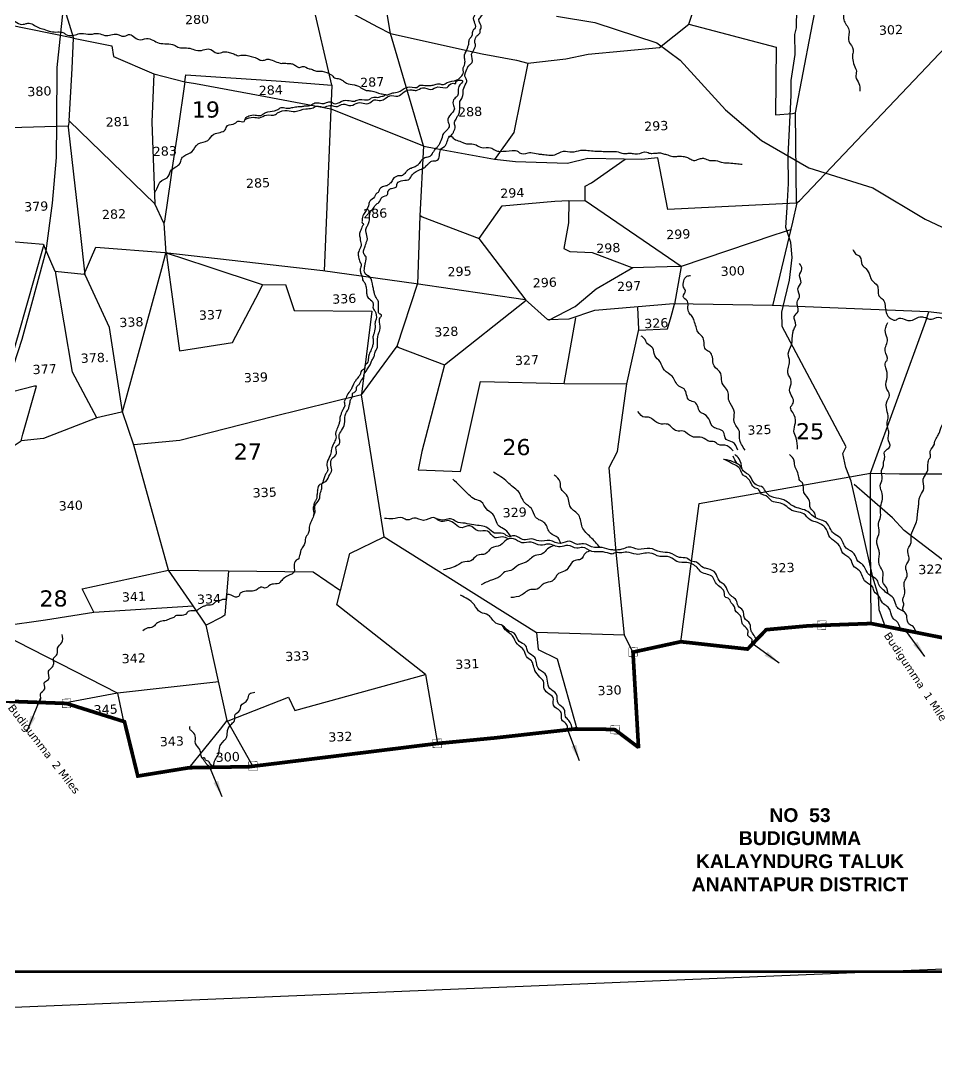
# Model space of a CAD drawing. Header units: inches. Extents: x 740844 to 747987, y 1630338 to 1638187.
# Drawn here: x 743437 to 745424, y 1630338 to 1632573 of the extents above; entities that cross this region are included whole.
import ezdxf
from ezdxf.enums import TextEntityAlignment as Align

# ---------------------------------------------------------------- set-up
doc = ezdxf.new("R2010")
doc.units = ezdxf.units.IN
doc.header["$MEASUREMENT"] = 0
doc.linetypes.add('ACAD_ISO02W100', pattern=[15, 12, -3])
for name, color, linetype in [('DIMENSION', 1, 'Continuous'), ('PLOT', 7, 'Continuous'), ('PLOT NO', 7, 'Continuous'), ('ROADS', 6, 'Continuous'), ('STRUCTURE', 5, 'Continuous'), ('TANKS-STREAM', 4, 'Continuous'), ('VILLAGE BOUNDRY', 5, 'Continuous'), ('VILLAGE STONES', 240, 'Continuous')]:
    doc.layers.add(name, color=color, linetype=linetype)
doc.layers.add('IMAGE', color=7, linetype='Continuous', plot=False)
doc.styles.get("Standard").update_dxf_attribs({"font": 'verdana.ttf'})
doc.dimstyles.get("Standard").update_dxf_attribs({"dimtxt": 0.18, "dimasz": 35, "dimexe": 0.18, "dimexo": 0.0625, "dimgap": 0.09, "dimtad": 0, "dimtih": 1, "dimtoh": 1, "dimdec": 4, "dimzin": 0, "dimdsep": 46, "dimtxsty": 'Standard', "dimcen": 0.09, "dimadec": 0, "dimazin": 0, "dimtfac": 1, "dimtdec": 4, "dimtofl": 0, "dimtmove": 0, "dimatfit": 3, "dimfxl": 1, "dimtolj": 1, "dimtzin": 0, "dimarcsym": 0})
picture_1 = doc.add_image_def('image1.jpg', size_in_pixel=(9137, 10141))

msp = doc.modelspace()

# ---------------------------------------------------------------- linework, layer by layer
at = {"layer": 'PLOT'}
for points in [[(744078.7, 1632630.8), (744211.4, 1632559.4), (744239.2, 1632545.1), (744170, 1632961.5), (744105.6, 1632989.7), (744107.5, 1633087.2), (743891.2, 1633050.8)], [(745210.8, 1632855.9), (745150.4, 1632546.3), (745117.1, 1632372.5), (745119.8, 1632176.4), (744841.1, 1632163), (744819.2, 1632274.8), (744783.7, 1632271.2), (744746.1, 1632272.1), (744667.5, 1632273.9), (744623.4, 1632262.5), (744510.4, 1632266.6), (744464.7, 1632271.2)], [(745119.8, 1632176.4), (745126.5, 1632181.8), (745582.4, 1632662), (745617, 1632726.4), (745702.2, 1632794.4), (745662.4, 1632796.5), (745461.8, 1632801.2), (745452.7, 1632802.9), (745364.2, 1632804.7), (745210.8, 1632855.9)], [(744537.6, 1632480.5), (744619.9, 1632489.8), (744668.2, 1632500), (744823.4, 1632514.9), (744886.6, 1632565), (744925.9, 1632681.7), (744828.8, 1632810.5)], [(744111.9, 1632432.7), (744069.6, 1632616.8)], [(743721.3, 1632352.4), (743728, 1632175.5), (743541.9, 1632355.2), (743548.6, 1632469), (743551.3, 1632534.8), (743312.2, 1632583), (743157.4, 1632593.3), (743139.2, 1632507.9)], [(743535.7, 1632585.9), (743551.3, 1632534.8), (743634.6, 1632518.2), (743638.6, 1632494.8), (743725.8, 1632457.4), (743721.3, 1632352.4)], [(744886.6, 1632565), (745075.9, 1632515.5), (745074.7, 1632368.6), (745111.6, 1632371.4), (745117.1, 1632372.5)], [(744311.2, 1632301), (744239.2, 1632545.1), (744438.3, 1632500.6), (744512.6, 1632487.3), (744537.6, 1632480.5), (744506.6, 1632330.4), (744464.7, 1632271.2), (744337.9, 1632294.3), (744312, 1632299.9), (744311.2, 1632301)], [(743725.8, 1632457.4), (743793.1, 1632439.9), (743795.5, 1632455.5), (744002.4, 1632441.5), (744111.9, 1632432.7), (744095.2, 1632029.5)], [(743793.1, 1632439.9), (743777.6, 1632334.2), (743765.8, 1632254.5), (743762.5, 1632232.3), (743748.8, 1632137.4), (743747.6, 1632133.1), (743728, 1632175.5)], [(743793.1, 1632439.9), (743815.9, 1632436.2), (743967.8, 1632408.4), (744109.7, 1632381.3), (744311.2, 1632301), (744303.2, 1632149.3), (744297.9, 1632001.2)], [(743541.9, 1632355.2), (743539.6, 1632343.6), (743414, 1632340.4)], [(743577, 1632021.2), (743566.8, 1632113), (743552.4, 1632240), (743540.3, 1632341.5), (743539.6, 1632343.6)], [(744869.8, 1632039.2), (744661.6, 1632182), (744661.4, 1632213.5), (744675.7, 1632220.9), (744748.3, 1632272)], [(742364.2, 1632066.4), (742373.3, 1631993.1), (742498.3, 1632070.7), (742694.6, 1632005.3), (742963.3, 1632226.9), (743002.5, 1632140.3), (743102.6, 1632146.8), (743314.8, 1632102.2), (743485.9, 1632088), (743510.7, 1632029.2), (743574.4, 1632022.5), (743599.7, 1632081.1), (743749.4, 1632069.6), (744092.5, 1632030.7), (744295.2, 1632002.4), (744531.3, 1631967.9), (744579.9, 1631924.1), (744626.8, 1631925.4), (744682.8, 1631944.6), (744853.7, 1631958.7), (745068.5, 1631955.3), (745406.2, 1631942), (745804.6, 1631895.2)], [(744303.3, 1632150.5), (744307.8, 1632147.4), (744431.4, 1632100.2), (744482, 1632171.1), (744595.8, 1632181.4), (744626.2, 1632182.8), (744661.6, 1632182)], [(744626.2, 1632182.8), (744625.7, 1632134.2), (744615.7, 1632078.1), (744628.6, 1632072), (744676.8, 1632069.9), (744762.8, 1632037.2), (744864.9, 1632039.9), (744869.8, 1632039.2)], [(745120.8, 1632177.2), (745111.6, 1632135.7), (745068, 1631954.1)], [(743747.6, 1632133.1), (743752, 1632068.3)], [(745107.6, 1632119), (745071.3, 1632107.3), (744869.8, 1632039.2), (744855.6, 1631957.4)], [(744533.9, 1631966.6), (744431.4, 1632100.2)], [(742670.5, 1631758.5), (742781, 1631600.9), (742790.4, 1631585.9), (742815.1, 1631592.6), (742825.7, 1631662), (742844.3, 1631779.3), (742883.4, 1631774.3), (742885.7, 1631884.1), (742928.9, 1631885.6), (742965.2, 1631886.2), (742985.9, 1631874.5), (742993.6, 1631804.9), (742994.8, 1631804.1), (743099.3, 1631804.2), (743256.6, 1631804.6), (743393.9, 1631760.6), (743432, 1631892), (743486.5, 1632082.5), (743488.5, 1632086.7)], [(743658.1, 1631724.3), (743743.2, 1632034.9), (743752, 1632068.3), (743753.4, 1632068.2), (743753.9, 1632059), (743781.5, 1631856.3), (743896.6, 1631874.2), (743954.2, 1631984.6), (743961.7, 1631999.3), (743841.8, 1632039), (743753.4, 1632068.2)], [(743657.7, 1631726.6), (743655.3, 1631723), (743602.1, 1631710.8), (743549.5, 1631810.3), (743513.5, 1632023.9), (743513.3, 1632027.9)], [(744582.6, 1631922.9), (744640, 1631952.6), (744685.8, 1631991.1), (744765.5, 1632037.2)], [(743940.5, 1630954.9), (743884.6, 1631054), (743866.3, 1631139.3), (743839.3, 1631260.8), (743809.9, 1631304.8), (743757.9, 1631380.2), (743682.4, 1631651.7), (743658.1, 1631724.3), (743629.8, 1631907), (743577, 1632021.2)], [(743961.7, 1631999.3), (744011.7, 1632000.1), (744030.6, 1631943.6), (744198.8, 1631942.3), (744176.6, 1631762.2), (744176.5, 1631760.6), (743983.2, 1631712.8), (743782.3, 1631661.6), (743682.1, 1631652.3)], [(743887.7, 1631379.1), (744071.3, 1631376.7), (744130.9, 1631336.3), (744151.3, 1631416.2), (744225.5, 1631452.5), (744176.5, 1631760.6), (744215.8, 1631814.3), (744254, 1631866.5), (744297.9, 1632001.2)], [(744254, 1631866.5), (744255.5, 1631864.6), (744356.3, 1631826.1), (744533.9, 1631966.6)], [(744777.6, 1631901.2), (744840.4, 1631903.7), (744848.5, 1631930.8), (744855.6, 1631957.4)], [(744752.4, 1631785), (744777.9, 1631902.4), (744775.7, 1631950.8)], [(744869.2, 1631225.1), (744909.1, 1631524.7), (745280.8, 1631590.6), (745401, 1631920.7), (745407.4, 1631940.8)], [(744356.3, 1631826.1), (744307.6, 1631638.1), (744299.5, 1631598.4), (744391.3, 1631594.8), (744434.4, 1631789.7), (744616.5, 1631785.1), (744641.3, 1631928.2)], [(745280.8, 1631590.6), (745343.9, 1631589.5), (745456.7, 1631589.6), (745524.5, 1631589.2), (745631.2, 1631705.6), (745807.3, 1631894)], [(743602.1, 1631710.8), (743486.2, 1631666.1), (743437.7, 1631661.1), (743441.7, 1631675.2), (743471.5, 1631779.9), (743467, 1631779.6), (743393.9, 1631760.6), (743389.4, 1631746.9), (743370.5, 1631696.5), (743341.3, 1631619.4), (743361.2, 1631610.7), (743437.7, 1631661.1)], [(744616.5, 1631785.1), (744752.4, 1631785)], [(744747.4, 1631239.3), (744729.3, 1631419.1), (744714, 1631603.4), (744732.2, 1631637.6), (744752.4, 1631785)], [(745282, 1631264.6), (745280.8, 1631442.9), (745280.8, 1631590.6)], [(744225.5, 1631452.5), (744245.1, 1631440.7), (744451.2, 1631310.9), (744556.4, 1631245), (744559.4, 1631207.9), (744601.3, 1631187.8), (744643.8, 1631035.7)], [(743357.9, 1631314.7), (743357.6, 1631313.6), (743362.3, 1631287.1), (743367.8, 1631255.6), (743399.2, 1631259.6), (743490.8, 1631272.9), (743595.4, 1631289.2), (743570, 1631340), (743757.9, 1631380.2)], [(743757.9, 1631380.2), (743887.7, 1631379.1), (743879.7, 1631282.7), (743873.3, 1631278.7), (743839.3, 1631260.8)], [(743802.4, 1630951.7), (743870.7, 1631035.6), (743884.6, 1631054), (743886.9, 1631053.5), (744017.7, 1631104.7), (744031.6, 1631075.8), (744315.5, 1631154.2), (744184, 1631257.2), (744123, 1631305), (744130.9, 1631336.3)], [(743595.4, 1631289.2), (743811, 1631303.1)], [(743866.6, 1631137.8), (743646.9, 1631113.2), (743367.8, 1631255.6)], [(744765.5, 1631202.5), (744747.4, 1631239.3), (744556.4, 1631245)], [(744315.5, 1631154.2), (744341.4, 1631004.3)], [(743646.9, 1631113.2), (743531, 1631091.4)], [(743646.9, 1631113.2), (743660.3, 1631052.1)]]:
    msp.add_lwpolyline(points, dxfattribs=at)
at = {"layer": 'ROADS'}
for points in [[(743412.8, 1631796.7), (743440.3, 1631881.7), (743463.2, 1631966.3), (743492.1, 1632073.2), (743505.6, 1632177), (743514.7, 1632276), (743515.2, 1632351.9), (743516.1, 1632470.8), (743528.8, 1632594.1)], [(744599.3, 1632582.3), (744682.8, 1632568.8), (744817.4, 1632524.6), (744868, 1632487.4), (744966.4, 1632379), (745044.5, 1632312.9), (745147.1, 1632253.7), (745286.3, 1632209.8), (745399.8, 1632141.7), (745518.1, 1632086.6)], [(745312.4, 1631258.6), (745299.9, 1631294.6), (745298.6, 1631324.8), (745286.1, 1631365.4), (745263.6, 1631465), (745239.1, 1631573.7), (745227.6, 1631602.9), (745220.5, 1631633.5), (745228.2, 1631647.9), (745089, 1631909.4), (745088.4, 1631940.4), (745094.8, 1631967.4), (745104.8, 1632009.3), (745111.2, 1632058.5), (745107.9, 1632091.2), (745097.5, 1632123.6), (745099.9, 1632167.6), (745102.6, 1632219.7), (745102, 1632279.7), (745105.7, 1632352.4), (745108.7, 1632411.1), (745108.9, 1632442.7), (745117.6, 1632499.3), (745116.4, 1632542.7), (745120.3, 1632556.9), (745121.2, 1632598.7)]]:
    msp.add_lwpolyline(points, dxfattribs=at)
at = {"layer": 'ROADS', "ltscale": 6}
msp.add_lwpolyline([(745648.2, 1631127.5), (745632.4, 1631187.3), (745591, 1631254.8), (745566, 1631285.9), (745535.9, 1631313.3), (745507.5, 1631339.2), (745437.3, 1631403.1), (745376, 1631449.7), (745354.2, 1631466.2), (745328.5, 1631494.1), (745273.7, 1631541.8), (745245.8, 1631566.1)], dxfattribs=at)
at = {"layer": 'STRUCTURE', "color": 5, "const_width": 5.82}
msp.add_lwpolyline([(740956.6, 1637762.3), (747900.5, 1637762.3), (747900.5, 1630509.4), (740956.6, 1630509.4)], close=True, dxfattribs=at)
at = {"layer": 'TANKS-STREAM'}
for points in [[(744844.8, 1633231.7), (744850.5, 1633223.1), (744861.2, 1633222.6), (744868.5, 1633216.8), (744871.3, 1633215.1), (744888.3, 1633213.9), (744904, 1633205), (744920.8, 1633202.7), (744934.1, 1633191.3), (744951.1, 1633187.5), (744964.3, 1633176.7), (744979.2, 1633175.7), (744991.7, 1633164), (745003.8, 1633160), (745009.8, 1633153.8), (745015.1, 1633147.2), (745017.2, 1633133.1), (745028.4, 1633125.1), (745032.2, 1633119.7), (745039.6, 1633100.3), (745053, 1633085.6), (745054.9, 1633069.8), (745067.2, 1633052), (745069.2, 1633032.6), (745077.5, 1633017.9), (745076.9, 1633000.8), (745088, 1632976.4), (745088.3, 1632970.8), (745091.1, 1632962.8), (745098.6, 1632955), (745099.5, 1632945.8), (745098.7, 1632933.6), (745107.5, 1632910.4), (745104.2, 1632891.6), (745110.6, 1632870.5), (745110.2, 1632849.4), (745121.4, 1632825.9), (745123.6, 1632803.8), (745131.9, 1632794.1), (745133.8, 1632784.3), (745139.9, 1632777.3), (745139.8, 1632757), (745149.1, 1632746.4), (745152.1, 1632719.8), (745164.4, 1632706), (745172.2, 1632684.8), (745179.3, 1632676.3), (745188.3, 1632671.6), (745194.1, 1632651.4), (745206.8, 1632636.3), (745210.7, 1632618), (745222.6, 1632601.9), (745222.7, 1632574.8), (745234, 1632553), (745234, 1632528.3), (745243.6, 1632509.7), (745242, 1632499), (745243.1, 1632483.9), (745248.5, 1632469.1), (745250.2, 1632462.9), (745249.1, 1632450.8), (745255.9, 1632436.7), (745257.7, 1632419.7)], [(743115.3, 1632588.7), (743122.9, 1632589.1), (743129.5, 1632594.2), (743134.9, 1632601), (743156.2, 1632605.4), (743164.9, 1632613.8), (743179.4, 1632615.5), (743195.1, 1632619.3), (743203.1, 1632622.7), (743215.8, 1632622.1), (743225.2, 1632628.2), (743246.7, 1632629.6), (743256.3, 1632625.9), (743262.1, 1632623.4), (743266.2, 1632622.8), (743275.8, 1632619.4), (743291, 1632617.6), (743298, 1632615.9), (743347.8, 1632597.3), (743363.2, 1632587.6), (743368.9, 1632586.4), (743392.5, 1632579.3), (743404, 1632573.6), (743414.1, 1632571.5), (743420.8, 1632571.8), (743435.7, 1632565.1), (743448.7, 1632566.4), (743452.2, 1632567.3), (743475.5, 1632557.8), (743487, 1632554.3), (743502.2, 1632549.1), (743517.2, 1632548.2), (743528.7, 1632546.9), (743534.9, 1632543.1), (743549.4, 1632540.9), (743561.5, 1632543.9), (743568.1, 1632545.2), (743587.9, 1632543.3), (743605.9, 1632545.1), (743619.5, 1632540.8), (743645.8, 1632543.2), (743653.3, 1632540.3), (743664.8, 1632539.5), (743671.1, 1632542.4), (743692.9, 1632531.6), (743710.2, 1632534.1), (743737.1, 1632524.3), (743770.3, 1632519.7), (743777.8, 1632515.6), (743789.5, 1632513.7), (743803.8, 1632512.9), (743817.2, 1632508.5), (743833.2, 1632509.2), (743846.8, 1632511.2), (743858.8, 1632503.8), (743867.1, 1632502.2), (743879.7, 1632505.5), (743889.4, 1632503.4), (743899.5, 1632500.9), (743909, 1632496.7), (743914.7, 1632497.7), (743920.6, 1632498.2), (743942.6, 1632493.4), (743948.6, 1632491.5), (743956.7, 1632487.3), (743966.2, 1632487.3), (743973, 1632489.2), (743982.3, 1632487), (743996.5, 1632481.7), (744002.9, 1632480.1), (744007.2, 1632480.5), (744012.1, 1632480.3), (744017.7, 1632479.9), (744026.7, 1632478.9), (744033, 1632475.3), (744037.4, 1632472.5), (744040.2, 1632471.2), (744048.1, 1632473.2), (744062.9, 1632468.5), (744067.8, 1632467.5), (744076.9, 1632463.7), (744085.9, 1632463.5), (744106.1, 1632457.8), (744112.6, 1632453.8), (744119.7, 1632447.9), (744125.6, 1632447.4), (744135.6, 1632442.6), (744143.7, 1632437.4), (744160.9, 1632433.2), (744167.5, 1632431.5), (744177.5, 1632425.7), (744190.2, 1632421), (744197.7, 1632420.7), (744218.9, 1632414), (744221.2, 1632413.8), (744226.8, 1632412.7), (744233.7, 1632412), (744238.9, 1632414.2), (744246.3, 1632416.2), (744260.2, 1632419.7), (744265, 1632422.8), (744281.4, 1632429.1), (744300, 1632430.5), (744300.2, 1632430.8), (744314.2, 1632432.4), (744315.2, 1632432.4), (744321.7, 1632432.4), (744327.6, 1632432.3), (744336, 1632434.3), (744346.1, 1632435.7), (744354.4, 1632434), (744357.9, 1632435.8), (744362.1, 1632438.3), (744383.4, 1632444.1), (744392, 1632450.6), (744397.5, 1632460.7), (744396.8, 1632467.8), (744400.6, 1632479.4), (744400.5, 1632489.2), (744400.1, 1632498.7), (744406.5, 1632513.3), (744406.8, 1632514.9), (744409.1, 1632521.5), (744409.5, 1632527.1), (744411.8, 1632534.4), (744415.9, 1632539.1), (744420.5, 1632554.4), (744422.1, 1632555.4), (744420.1, 1632580.8), (744423.4, 1632585.9), (744426.9, 1632590.6), (744430.2, 1632596.6), (744431.3, 1632610.7), (744441.9, 1632630.2), (744441.6, 1632637.8), (744441.5, 1632648.9), (744444.4, 1632656.8), (744448.2, 1632660.3), (744455, 1632670.7), (744455.1, 1632690.6), (744455.1, 1632700.1), (744457.5, 1632703.8), (744459.3, 1632708.1), (744463.4, 1632713.2), (744466.5, 1632717.6), (744469.7, 1632728), (744472.6, 1632736.7), (744475.1, 1632746.9), (744476.7, 1632756.4), (744479.3, 1632763.4), (744484.3, 1632770.8), (744484.7, 1632782.6), (744483.3, 1632794.6), (744486.4, 1632806.8), (744492.1, 1632817.9), (744494, 1632828.4), (744493.2, 1632840.3), (744497.7, 1632849.6), (744498.6, 1632850.7), (744505.3, 1632863), (744501.4, 1632870.7), (744507, 1632879.5), (744510.2, 1632886.8), (744511.8, 1632888.8), (744519.9, 1632891.1), (744526.7, 1632892.4), (744530.1, 1632896.7), (744533.9, 1632899.8), (744536.7, 1632903.2), (744539.6, 1632905.3), (744544.7, 1632906.5), (744558.5, 1632907.1), (744561.3, 1632910.1), (744566.4, 1632913.9), (744570.2, 1632916.4), (744575.7, 1632917.9), (744584.8, 1632919.3), (744593.2, 1632922.2), (744598.9, 1632925.1), (744601.5, 1632927.5), (744609.5, 1632930.8), (744611.4, 1632932.1), (744628.4, 1632932.8)], [(744366, 1632320), (744373.3, 1632326.3), (744375.3, 1632329.6), (744376.2, 1632331.2), (744379.5, 1632343.7), (744378.3, 1632352.2), (744380.7, 1632357.2), (744384.3, 1632364.6), (744386.6, 1632367.8), (744389.1, 1632376.9), (744389.9, 1632389), (744390.1, 1632397.3), (744395.2, 1632406.4), (744397.3, 1632422.6), (744403.7, 1632437.2), (744405.1, 1632439.8), (744403.8, 1632446.2), (744400.8, 1632452.1), (744401.7, 1632458.7), (744402.3, 1632460.3), (744408.2, 1632473.8), (744410.1, 1632476), (744410.9, 1632476.6), (744413.5, 1632479), (744416.5, 1632481.8), (744415.4, 1632499.9), (744417.9, 1632505.2), (744420.6, 1632510.7), (744422, 1632514.2), (744423.6, 1632517.5), (744422.6, 1632524.9), (744422.9, 1632531.9), (744425, 1632537.7), (744427, 1632540.2), (744433.2, 1632545.6), (744434.1, 1632553.1), (744435.9, 1632556.9), (744431.3, 1632575.3), (744436.9, 1632583), (744439.8, 1632591.4), (744439.6, 1632601.4), (744443.4, 1632608.8), (744448.2, 1632618.7), (744451.1, 1632623), (744451.4, 1632632.5), (744451.3, 1632639.6), (744453.9, 1632646.9), (744458.5, 1632653.2), (744460.9, 1632658.8), (744464.7, 1632666.9), (744468.8, 1632675.7), (744464.5, 1632688.8), (744468.3, 1632695.6), (744472.3, 1632704.3), (744473.9, 1632706.8), (744475.8, 1632711.4), (744478.3, 1632718.7), (744474.6, 1632728), (744478.4, 1632736.9), (744481.1, 1632742.8), (744484.7, 1632754.5), (744486.6, 1632759.5), (744488.5, 1632763.6), (744493, 1632795.9), (744494.2, 1632800.8), (744496.9, 1632808.8), (744499.8, 1632815.1), (744500.9, 1632819.6), (744502.1, 1632832.4), (744503.2, 1632838.6), (744511, 1632853.8), (744511, 1632863.2), (744515.3, 1632874.3), (744517.4, 1632880.7), (744527.6, 1632884.6), (744533.4, 1632888.4), (744541.1, 1632893.1), (744545, 1632895.5), (744547.6, 1632896.9), (744552.8, 1632900.2), (744560.7, 1632901.3), (744567.6, 1632904.8), (744575.4, 1632906.9), (744582.8, 1632909.4), (744585, 1632909.5), (744595, 1632914.7), (744601.9, 1632918.1), (744608.5, 1632919.3), (744623, 1632920.8), (744644.1, 1632922.1)], [(743923.9, 1632358.4), (743941.4, 1632363.1), (743954.9, 1632362.2), (743970.1, 1632368), (743989.8, 1632369.3), (743994.5, 1632372.6), (744015.4, 1632377.6), (744032.5, 1632375.9), (744055.8, 1632381.6), (744068.6, 1632382.7), (744079.3, 1632387.1), (744095.6, 1632385.2), (744107.4, 1632388.7), (744124.6, 1632386.8), (744136.3, 1632391.8), (744153.2, 1632388.5), (744169.2, 1632394.8), (744184, 1632392.9), (744190.7, 1632392.7), (744204.2, 1632401), (744218, 1632399.2), (744238.1, 1632409.9), (744255, 1632408.9), (744269, 1632418.5), (744285.3, 1632422.6), (744295.2, 1632421.3), (744308.7, 1632427.1), (744327.1, 1632423.5), (744342.1, 1632429.1), (744362.2, 1632427.6), (744375, 1632436.8), (744381.3, 1632437.2), (744381.2, 1632437.5), (744388, 1632443.6), (744395.9, 1632442), (744387.4, 1632429.6), (744384.9, 1632409.7), (744378.1, 1632403.5), (744375, 1632391.4), (744378.1, 1632381.7), (744367.3, 1632366.2), (744364.3, 1632352.2), (744366.8, 1632345.5), (744361.3, 1632334.8), (744353, 1632325.6), (744351.1, 1632319), (744345.8, 1632305.8), (744344.1, 1632302.5), (744342, 1632299.9), (744339.6, 1632297.1), (744336.5, 1632294.6), (744333.4, 1632289.7), (744329.9, 1632284.8), (744328.9, 1632282.8), (744325.9, 1632279.3), (744322.7, 1632277.5), (744317.6, 1632276.2), (744313.9, 1632274.8), (744309.7, 1632272.6), (744307.7, 1632271.2), (744306.7, 1632269.9), (744304.6, 1632267.2), (744301.3, 1632262.7), (744299.4, 1632260.5), (744297.3, 1632258.5), (744292.9, 1632255.7), (744283.9, 1632252.3), (744277.6, 1632249.1), (744273.4, 1632244.8), (744270.4, 1632241.4), (744263.4, 1632236.4), (744258.3, 1632236.2), (744246.8, 1632231.5), (744241.4, 1632223.2), (744237.8, 1632219.2), (744232.8, 1632215.5), (744229.5, 1632214), (744219.5, 1632211.1), (744216, 1632207.5), (744214, 1632202.6), (744206, 1632193.7), (744204.4, 1632190.2), (744194.2, 1632181.2), (744192.3, 1632174.6), (744186.3, 1632160.6), (744181, 1632152.3), (744177.5, 1632139.6), (744177.6, 1632137.7), (744177.7, 1632134.4), (744180.1, 1632132.6), (744179.8, 1632128.8), (744178.5, 1632127.4), (744176.1, 1632122), (744173.5, 1632115), (744172.2, 1632110.9), (744173.2, 1632101.2), (744173.7, 1632097.1), (744175.6, 1632084.3), (744174.3, 1632080.7), (744171.5, 1632074.6), (744169.5, 1632069.5), (744169.8, 1632062), (744172.1, 1632051.7), (744175.4, 1632044.3), (744175.7, 1632041.1), (744174, 1632035.9), (744173.9, 1632027.8), (744175.5, 1632022.6), (744177.5, 1632018.8), (744180, 1632008), (744182.4, 1632005.5), (744184.1, 1632001.6), (744185.9, 1631997), (744186.9, 1631992.6), (744187.3, 1631986.7), (744188.1, 1631976.9), (744189.2, 1631973.8), (744198.8, 1631964.6), (744201.8, 1631959.1), (744202, 1631957.6), (744201.2, 1631950.9), (744205.1, 1631942.8), (744208.3, 1631925), (744205.9, 1631917.5), (744205.8, 1631911.2), (744203.9, 1631895.6), (744203.3, 1631893.3), (744201.3, 1631887), (744201.5, 1631882.6), (744201.7, 1631877.6), (744201.1, 1631869.5), (744198.6, 1631861.8), (744197.5, 1631859.1), (744193, 1631848.5), (744192.3, 1631846.1), (744191.2, 1631838.4), (744189.9, 1631832.7), (744188.5, 1631828.9), (744184.5, 1631826.3), (744183.8, 1631820.6), (744178.9, 1631814.3), (744175.1, 1631810.6), (744174.5, 1631808.1), (744173.4, 1631804.5), (744171.1, 1631801.3), (744168.4, 1631798), (744167.4, 1631796.4), (744165, 1631793.8), (744163.1, 1631790.8), (744161.5, 1631788.6), (744158, 1631781.9), (744154.6, 1631773.9), (744152.9, 1631770.6), (744151.1, 1631768.3), (744143.9, 1631757), (744142.1, 1631752.1), (744139.1, 1631745.9), (744139.7, 1631735.4), (744139.4, 1631734.9), (744137.3, 1631731.1), (744133.6, 1631723.9), (744131.4, 1631717.6), (744130.1, 1631714.1), (744129.3, 1631704.2), (744128.3, 1631700.3), (744126.1, 1631693), (744123.1, 1631686.2), (744120.9, 1631680.7), (744119.9, 1631674.6), (744120.9, 1631672), (744121, 1631665.8), (744116.1, 1631656.1), (744111.5, 1631642.7), (744109, 1631631.7), (744107.2, 1631627), (744101.3, 1631610.5), (744102, 1631604.9), (744103.1, 1631597.5), (744102.3, 1631595.4), (744099.4, 1631590), (744097.9, 1631586.8), (744094.9, 1631578.7), (744091.4, 1631569.1), (744090.3, 1631567.5), (744086, 1631566.1), (744081.2, 1631555.2), (744080.6, 1631552.7), (744080.6, 1631550.2), (744079.6, 1631540.7), (744079.4, 1631536.9), (744076.4, 1631530.9), (744075.2, 1631528.8), (744072.7, 1631521.5), (744071.6, 1631516), (744071.6, 1631514.2), (744072.9, 1631503.2), (744072.3, 1631498.1), (744070.2, 1631492.5), (744067.2, 1631486.2), (744064.3, 1631479.4), (744062.7, 1631473.4), (744062.7, 1631466.1), (744061.5, 1631462.4), (744059, 1631457.1), (744054, 1631446.8), (744054.1, 1631444.6), (744052.1, 1631435.2), (744046.6, 1631426.7), (744044.8, 1631423.2), (744043, 1631415.8), (744040.5, 1631406.7), (744039.4, 1631404.1), (744039.2, 1631404.2), (744037.2, 1631403.8), (744030.5, 1631393.5), (744030.4, 1631386), (744030.3, 1631377.3), (744016.8, 1631368.3), (744006.7, 1631361.5), (744000.2, 1631354.5), (743999.5, 1631353.6), (743985.7, 1631350.3), (743979, 1631348.4), (743965.7, 1631341.5), (743960.4, 1631343.3), (743951.8, 1631339.7), (743947.6, 1631337.2), (743937.7, 1631334.8), (743922.3, 1631334.1), (743911.8, 1631327.7), (743910.8, 1631324.9), (743903.3, 1631321.8), (743898, 1631324.3), (743883.2, 1631325.6), (743882.6, 1631317.4), (743874.8, 1631316.6), (743869.8, 1631314.4), (743862.2, 1631312.9), (743857.2, 1631309.5), (743855.7, 1631308.3), (743853.8, 1631306.2), (743843.1, 1631304.6), (743840.3, 1631304.4), (743837.6, 1631303.1), (743830.9, 1631300.9), (743828.9, 1631299.6), (743822.7, 1631295.4), (743818.2, 1631292.4), (743802.2, 1631291.7), (743796.4, 1631285.9), (743794.9, 1631284.3), (743793.7, 1631283.8), (743780.3, 1631282.1), (743773.1, 1631281.4), (743770.8, 1631278.9), (743763, 1631275.4), (743752.8, 1631271.4), (743739.8, 1631268.9), (743733.5, 1631265.8), (743730.4, 1631263.3), (743723.2, 1631256.6), (743712.5, 1631255), (743702, 1631249)], [(743727.1, 1632199.1), (743732, 1632207.5), (743742.8, 1632226.2), (743754.8, 1632231.7), (743762.1, 1632246), (743773.6, 1632255.7), (743782.7, 1632263.2), (743785.9, 1632272.9), (743791.2, 1632278.9), (743808.3, 1632288.5), (743822.1, 1632305.4), (743843.1, 1632312.9), (743856.3, 1632326.5), (743880.7, 1632336.1), (743885.5, 1632345.1), (743902.1, 1632350), (743908.1, 1632354.7), (743921.5, 1632353.9), (743924.8, 1632360.6), (743931.7, 1632366.1), (743945.5, 1632367.9), (743957.7, 1632367.2), (743963.6, 1632370.7), (743968.5, 1632373.4), (743987.5, 1632377), (743995.1, 1632380.3), (744001.8, 1632384.2), (744013.3, 1632383.2), (744021.1, 1632383.2), (744030, 1632385.1), (744041.8, 1632386.4), (744047.4, 1632386.6), (744054.7, 1632388.3), (744061.3, 1632388.1), (744066.7, 1632389.5), (744075.2, 1632394.2), (744081.3, 1632394.8), (744093.2, 1632392.9), (744100.7, 1632394.9), (744110.4, 1632396.5), (744116.7, 1632393), (744132.3, 1632397.5), (744138.9, 1632399.7), (744153.3, 1632398.6), (744161.6, 1632398.3), (744167, 1632400.4), (744188.1, 1632400.9), (744192.9, 1632401.5), (744197.7, 1632405.1), (744202.9, 1632406.9), (744213.3, 1632406.5), (744216.1, 1632407.4), (744221.1, 1632408.9), (744225, 1632409.7), (744228.2, 1632412.4)], [(744072.5, 1631499.1), (744075.6, 1631506.6), (744075.2, 1631519.1), (744084.8, 1631533.8), (744087, 1631547.8), (744090.3, 1631557.8), (744090.6, 1631567.8), (744098.8, 1631573), (744107.6, 1631588.2), (744111.3, 1631594.5), (744110, 1631608.5), (744112.4, 1631621.9), (744122.5, 1631633.6), (744121.9, 1631649.1), (744128.4, 1631654.3), (744127.6, 1631671.8), (744133.3, 1631683.3), (744139.6, 1631698.2), (744140.9, 1631716.1), (744142.2, 1631720.4), (744148.2, 1631730.2), (744149.9, 1631737.4), (744151.6, 1631744.7), (744152.6, 1631750.1), (744156.5, 1631755.7), (744157.2, 1631763.9), (744163.7, 1631768.4), (744164.8, 1631770.4), (744166.4, 1631778.8), (744171.4, 1631783.5), (744177.2, 1631794.7), (744181, 1631798.2), (744181.9, 1631805.5), (744187.3, 1631813.1), (744189.3, 1631817.4), (744195.2, 1631825.6), (744198, 1631833.8), (744202.4, 1631840.9), (744204.8, 1631848.2), (744205.8, 1631853.6), (744208.2, 1631857.4), (744211.3, 1631871.5), (744210.8, 1631877.4), (744214.3, 1631895.3), (744216.2, 1631901.3), (744215.8, 1631918.5), (744216.6, 1631928.2), (744219.9, 1631933.4), (744213.7, 1631938.1), (744213.5, 1631944.2), (744213.1, 1631954.3), (744213.2, 1631962.9), (744209.5, 1631969.5), (744204.9, 1631979.1), (744203.3, 1631986.5), (744201.2, 1631996), (744193.9, 1632016.6), (744183.4, 1632025.5), (744183, 1632036.1), (744184.1, 1632043.8), (744186, 1632053), (744186.2, 1632060.2), (744181.4, 1632067.4), (744181.6, 1632075.3), (744184.5, 1632083.3), (744186.2, 1632089.5), (744188.7, 1632095.8), (744187.3, 1632110.4), (744186, 1632117.3), (744188.2, 1632125.8), (744190, 1632129.3), (744192.9, 1632136.8), (744194.1, 1632150.4), (744195.9, 1632158.6), (744204.2, 1632168.1), (744207.2, 1632173.2), (744214.1, 1632178.1), (744221.3, 1632190), (744233, 1632195.6), (744233.9, 1632202.1), (744238.9, 1632207.7), (744241.6, 1632208.8), (744251.6, 1632211.7), (744254, 1632219.2), (744266.3, 1632226.1), (744280.2, 1632228.9), (744286.5, 1632238.5), (744295.3, 1632245.3), (744300.9, 1632248.7), (744311.8, 1632253.1), (744318.2, 1632259.1), (744323, 1632263.5), (744328.3, 1632267.6), (744340.6, 1632269.8), (744345.6, 1632279.9), (744347.9, 1632292.4), (744358.8, 1632302.1), (744363.5, 1632313.9), (744369.3, 1632323), (744377.7, 1632316), (744383, 1632313.5), (744396, 1632308.3), (744404.1, 1632305.5), (744419.4, 1632305.1), (744425.1, 1632303.1), (744437.5, 1632297.2), (744456.3, 1632297), (744466.4, 1632291.5), (744477.4, 1632289.2), (744503.7, 1632291.1), (744516.2, 1632288.9), (744519.3, 1632286), (744537.8, 1632285.8), (744543.9, 1632286.6), (744559.6, 1632283.5), (744569.5, 1632282.7), (744595.7, 1632281.6), (744614.4, 1632289.5), (744633.1, 1632287.8), (744652.3, 1632291.5), (744682.9, 1632289.9), (744684.9, 1632289.9), (744717.3, 1632288.6), (744719.8, 1632288.7), (744729.4, 1632289.1), (744744.9, 1632284.5), (744755.2, 1632284.9), (744763.9, 1632284.8), (744775.1, 1632283.5), (744795.5, 1632287.6), (744800.8, 1632285.3), (744803.1, 1632284.9), (744806.5, 1632284.8), (744813.2, 1632285.1), (744818.1, 1632285.5), (744825, 1632286.1), (744829.5, 1632284.5), (744838, 1632282.2), (744843.7, 1632280.4), (744854.5, 1632277.7), (744858.9, 1632277.9), (744867.3, 1632278.7), (744874.5, 1632278), (744878.9, 1632277.4), (744889.2, 1632273.2), (744897, 1632269.6), (744908, 1632272.2), (744916.6, 1632274.1), (744920.1, 1632274), (744931.4, 1632269.5), (744944.4, 1632269.6), (744960.9, 1632264.8), (744974.3, 1632264.1), (744989.4, 1632262.5), (745002.6, 1632261.3)], [(745242.8, 1632076.1), (745248.4, 1632066.8), (745258, 1632060.4), (745262.3, 1632043.4), (745270.9, 1632034.9), (745279.4, 1632020), (745283.3, 1632010.4), (745295.8, 1631997.5), (745299.3, 1631975.5), (745307.5, 1631968), (745314.8, 1631939.6), (745325.5, 1631925.8), (745337.1, 1631923.8), (745340, 1631926), (745353.6, 1631925.1), (745362, 1631922.3), (745367.5, 1631921.8), (745385.2, 1631929.2), (745396.2, 1631929.7), (745413.4, 1631924.9), (745427.9, 1631929.1), (745444.3, 1631923.1), (745454.2, 1631921), (745465.4, 1631923.1), (745480, 1631915), (745496, 1631916.3), (745510, 1631910.9), (745524.3, 1631903.9), (745537.9, 1631908.4), (745559.1, 1631900.4), (745574.2, 1631899.5), (745581.7, 1631900.3), (745590.3, 1631898.4), (745595.1, 1631895.2), (745601.6, 1631890.9), (745612.9, 1631892.6), (745620.4, 1631891.1), (745633.7, 1631890.2), (745647, 1631880.9), (745654.2, 1631880.2), (745665.6, 1631879.5), (745672.6, 1631874.4), (745696.5, 1631863.9), (745707.9, 1631862.8), (745725.6, 1631850.5), (745733, 1631847.9), (745741.9, 1631846.8), (745748.7, 1631844.8), (745758.3, 1631837.5), (745769.9, 1631825.8), (745773, 1631826.2), (745785.4, 1631814.3), (745791.1, 1631808.7), (745798.4, 1631804.2), (745809.7, 1631800.9), (745828, 1631792.4), (745839.9, 1631787), (745849.1, 1631778.8), (745866.4, 1631771.6), (745873.9, 1631765.1), (745889, 1631757.7), (745899.9, 1631752.5), (745908.9, 1631744.9), (745921.7, 1631736.6)], [(745122.5, 1631643.2), (745119.5, 1631667.2), (745114.8, 1631681.7), (745117.9, 1631700.3), (745112.3, 1631722.4), (745107.5, 1631732.8), (745113.3, 1631743.1), (745105.1, 1631770.6), (745109, 1631789.6), (745101.7, 1631808.3), (745105.4, 1631833.2), (745102.5, 1631849.9), (745109.3, 1631869), (745112.3, 1631895.1), (745115.2, 1631904.1), (745118.8, 1631912.3), (745115.6, 1631931), (745123.8, 1631941.8), (745121.6, 1631962.2), (745126.7, 1631972.7), (745123.4, 1631990.9), (745130.2, 1632004.9), (745127.1, 1632019.5), (745131.9, 1632033.8), (745127, 1632046)], [(745009.1, 1631640.6), (744996.9, 1631666.3), (744996.3, 1631681.5), (744984.7, 1631702.5), (744985.5, 1631722.2), (744976.1, 1631743), (744972.6, 1631753), (744972.2, 1631765), (744966.4, 1631775.9), (744958, 1631789.8), (744956, 1631806.9), (744941.4, 1631823.8), (744937.8, 1631843.6), (744932.1, 1631853.4), (744923.1, 1631859.8), (744917.7, 1631884.2), (744906.4, 1631897.4), (744902.5, 1631908.6), (744898, 1631921.6), (744894.1, 1631930.8), (744887.3, 1631938.6), (744884.8, 1631951.9), (744883.6, 1631964), (744874.6, 1631974.1), (744879.3, 1631986.9), (744875.2, 1631994.4), (744874.5, 1632001.2), (744875.6, 1632007.9), (744882.7, 1632018.1), (744890.6, 1632019.8)], [(745318.9, 1631328.9), (745315.5, 1631342.8), (745308, 1631354.2), (745308.3, 1631374.3), (745306.1, 1631380.4), (745300, 1631392.9), (745300.1, 1631415.8), (745299.3, 1631424.3), (745294.4, 1631443.5), (745299.8, 1631462.2), (745298.1, 1631481.6), (745302.7, 1631496.4), (745302.3, 1631513), (745306.2, 1631530.9), (745306.5, 1631545.8), (745302.1, 1631563.4), (745306.3, 1631578.4), (745305, 1631596.7), (745308.4, 1631605), (745309.1, 1631615.4), (745311.6, 1631622.5), (745311.4, 1631637.5), (745322.9, 1631647.7), (745319.1, 1631665.7), (745320.7, 1631676.1), (745319.1, 1631686.2), (745316.8, 1631698.2), (745319, 1631710.4), (745316.2, 1631728.9), (745316.9, 1631747.9), (745321.8, 1631759.7), (745314.6, 1631778.2), (745317.2, 1631799.4), (745314.2, 1631819.4), (745313.2, 1631831.1), (745317.1, 1631836.1), (745312.5, 1631856.1), (745318.1, 1631881.2), (745313.1, 1631895.8), (745318.5, 1631917.8)], [(744993.2, 1631640.6), (744981.4, 1631658.3), (744967.6, 1631664.1), (744961.3, 1631681), (744940.1, 1631690.9), (744932.1, 1631704.1), (744920.7, 1631718.5), (744913.3, 1631721.9), (744899.7, 1631744.6), (744888.1, 1631748.8), (744876.3, 1631773.5), (744865, 1631779.6), (744850.6, 1631801.1), (744833.7, 1631814), (744824.5, 1631832.2), (744812.9, 1631846.4), (744808.7, 1631862), (744797, 1631871.5), (744789.8, 1631883.4), (744783.3, 1631888.1)], [(745352, 1631291.1), (745351.6, 1631300.9), (745353.1, 1631305.4), (745351.4, 1631313.4), (745351.2, 1631318.4), (745353.8, 1631324.5), (745355.4, 1631330.4), (745355, 1631339.4), (745353.7, 1631350.9), (745357.2, 1631361), (745360.8, 1631369.5), (745357.8, 1631382.4), (745359.7, 1631394.1), (745364.5, 1631402.7), (745363.6, 1631412.5), (745362.6, 1631427.7), (745367.9, 1631436.8), (745368.9, 1631453.6), (745370.4, 1631461.3), (745379.5, 1631481.6), (745383.8, 1631509.7), (745385, 1631518.4), (745385.9, 1631527.4), (745386.4, 1631535.2), (745389.4, 1631542.7), (745396.6, 1631557.9), (745395.3, 1631577.6), (745403.9, 1631594), (745405.6, 1631609.4), (745407.7, 1631620.5), (745410.8, 1631625.7), (745410.8, 1631630.9), (745410.5, 1631638.9), (745419.7, 1631653.8), (745420.5, 1631660.1), (745423.3, 1631666.2), (745428.8, 1631675.8), (745431.6, 1631682), (745434.1, 1631690.8), (745443.9, 1631708.2), (745457.9, 1631738.4), (745463.3, 1631743.1), (745467.2, 1631748.6), (745470.6, 1631754.9), (745472.7, 1631758.4), (745476.9, 1631766.1), (745480.2, 1631772.9), (745484, 1631777.3), (745488, 1631781.4), (745501.6, 1631811.3), (745516.1, 1631818.6), (745519.9, 1631841.4), (745532.5, 1631851), (745537.3, 1631869.7), (745543, 1631881.4), (745548.6, 1631886.9), (745558.8, 1631891.8)], [(744982.9, 1631639.6), (744964.5, 1631651.8), (744951.3, 1631652.7), (744942.3, 1631658.8), (744932, 1631659.5), (744915.8, 1631668.5), (744896.7, 1631669.3), (744879.8, 1631679.5), (744874.7, 1631682), (744860.4, 1631682.4), (744840.9, 1631696.9), (744827.7, 1631697.5), (744808.3, 1631707.4), (744801.2, 1631712), (744791.5, 1631712.1), (744775.8, 1631724.4)], [(745345.7, 1631252), (745336.9, 1631270.1), (745331.6, 1631273.7), (745323.5, 1631293.4), (745317.3, 1631301.7), (745306.8, 1631309.4), (745298.6, 1631324.8), (745289.1, 1631333.8), (745285.9, 1631343.5), (745270.4, 1631354.8), (745257.1, 1631379.1), (745243.5, 1631390.4), (745237.7, 1631404.5), (745221, 1631417.3), (745213.7, 1631433), (745199.6, 1631445.6), (745192.9, 1631452.1), (745185.5, 1631468.3), (745165.8, 1631483.6), (745150.1, 1631489.6), (745135.9, 1631502.6), (745121, 1631507.1), (745110.3, 1631510.1), (745095.9, 1631520.9), (745081.8, 1631526.3), (745066.9, 1631530.3), (745054.8, 1631541.4), (745044.6, 1631545.6), (745038.4, 1631555), (745028.2, 1631559.9), (745020.1, 1631572.9), (745011.6, 1631582.2), (745004.4, 1631586.8), (744998.4, 1631598.8), (744995.3, 1631603.3), (744983, 1631610.3), (744965.3, 1631619.7), (744961.7, 1631620.7)], [(745379.5, 1631245.3), (745373.5, 1631257.8), (745365, 1631263.2), (745362.3, 1631266.1), (745359.4, 1631281.4), (745354.7, 1631289.3), (745343.1, 1631295.6), (745336.4, 1631304.4), (745330.5, 1631319.7), (745319.2, 1631328.7), (745308.4, 1631337.5), (745299.6, 1631348.1), (745295.1, 1631359), (745282.2, 1631367.6), (745273.6, 1631375.8), (745264.6, 1631391.7), (745253.6, 1631399.7), (745245.8, 1631415.9), (745228, 1631428.2), (745215.1, 1631450.6), (745200.4, 1631460.3), (745185.7, 1631483.5), (745161.9, 1631493.9), (745144.8, 1631507.4), (745113.8, 1631519), (745092.5, 1631532.9), (745071.4, 1631537.8), (745054.6, 1631549), (745047.3, 1631559.8), (745032.9, 1631565.6), (745023.7, 1631576.9), (745019.2, 1631584.8), (745004.8, 1631595.8), (744999.8, 1631604.7), (744992.4, 1631611.2), (744986.8, 1631613.7), (744974.4, 1631618.5), (744962.6, 1631620.5)], [(744990.5, 1631612.2), (744982.7, 1631627.7)], [(745002.1, 1631600.5), (744995.6, 1631622), (744986.4, 1631631.5)], [(745162, 1631493.9), (745158.1, 1631506.7), (745150.6, 1631514.7), (745148.3, 1631530.7), (745136.4, 1631549.2), (745133.1, 1631569.6), (745127.5, 1631575.1), (745125, 1631585.1), (745116, 1631610.6), (745115.2, 1631617.8), (745105, 1631631.4)], [(744500.2, 1631453.4), (744488.1, 1631468), (744474.8, 1631476.1), (744461.3, 1631501.7), (744447.3, 1631513.1), (744436.4, 1631528.9), (744423.4, 1631534), (744409.4, 1631544), (744390.2, 1631562.9), (744374.6, 1631577.8)], [(744608.6, 1631438.3), (744602.9, 1631450.6), (744586.4, 1631460.6), (744574.2, 1631482), (744554.3, 1631495.1), (744545.1, 1631514.2), (744531.3, 1631525.8), (744516.8, 1631550.8), (744505.3, 1631560.4), (744493.3, 1631571.6), (744462.8, 1631593.3)], [(744694.1, 1631429.8), (744673.4, 1631452.1), (744655.4, 1631473.7), (744647.7, 1631499.5), (744630.3, 1631516.7), (744621.5, 1631543.5), (744609.5, 1631556.9), (744607.2, 1631572.4), (744594.5, 1631586.6)], [(744495.3, 1631448.1), (744482.1, 1631452.4), (744466, 1631450.5), (744450, 1631465), (744429.3, 1631465.4), (744411.3, 1631476.6), (744394.5, 1631472.5), (744364.9, 1631487.8), (744349.9, 1631485.7), (744333.4, 1631494.3), (744311.2, 1631488.5), (744289.9, 1631493.4), (744276.5, 1631489.3), (744265.2, 1631493.7), (744244.4, 1631491.8), (744226.5, 1631492.8)], [(745033.7, 1631229.4), (745026.3, 1631241.7), (745021.8, 1631248.7), (745019.3, 1631263.6), (745007.2, 1631277.2), (745003.9, 1631293), (744993.6, 1631303), (744989.5, 1631315.4), (744979.9, 1631323.5), (744974.1, 1631329.1), (744966.2, 1631345.8), (744952.4, 1631357.9), (744944.8, 1631373.7), (744927.7, 1631383.4), (744918.1, 1631385.9), (744903.3, 1631397.4), (744892.5, 1631400.1), (744882.3, 1631406.1), (744866.4, 1631408.2), (744845.1, 1631418), (744825.4, 1631419.8), (744802.2, 1631427.7), (744777.2, 1631425.5), (744755.3, 1631430.4), (744741.1, 1631425.7), (744724.2, 1631424.1), (744713.8, 1631425), (744693.5, 1631429.9), (744681.7, 1631429.5), (744658, 1631437.8), (744645, 1631436.4), (744627.7, 1631443), (744608.3, 1631438.3), (744585.2, 1631444.5), (744561.3, 1631443.7), (744544.8, 1631448.1), (744528.6, 1631446), (744506.6, 1631455.1), (744497.2, 1631452.9), (744483.8, 1631460), (744465, 1631460.9), (744450.4, 1631471.4), (744420.1, 1631478.4), (744401, 1631482), (744381.9, 1631485.7), (744369.6, 1631492.1), (744357.1, 1631489.6), (744333.5, 1631494.3)], [(745024.2, 1631221), (745023.2, 1631224.7), (745024.3, 1631226.6), (745021, 1631232.6), (745014.9, 1631238.4), (745015.1, 1631248.7), (745006.3, 1631259.6), (745002.6, 1631265), (744999, 1631281.3), (744987.4, 1631293.3), (744986, 1631300.6), (744978.8, 1631309.6), (744972.4, 1631319.3), (744966.9, 1631321.1), (744963.2, 1631333.4), (744953.6, 1631344.2), (744944.7, 1631353.3), (744938.7, 1631365.2), (744913.7, 1631376.2), (744904.6, 1631385.9), (744882.6, 1631396.9), (744860.9, 1631399), (744845.6, 1631408.6), (744823.7, 1631410.2), (744801.9, 1631417.6), (744772.7, 1631414.8), (744752.5, 1631419.6), (744737.3, 1631417.8), (744727.4, 1631418.2), (744722.5, 1631415.7), (744714.9, 1631416.4), (744696.2, 1631420.4), (744676.5, 1631421), (744656.2, 1631429.8), (744643.7, 1631427.9), (744624.3, 1631434), (744607.2, 1631430.8), (744581.8, 1631436.9), (744564.9, 1631434.3), (744544.7, 1631441), (744524.3, 1631439.9), (744506, 1631448.7), (744491.2, 1631446.1), (744477.9, 1631434.7), (744457.8, 1631427.8), (744445.8, 1631416.1), (744426.9, 1631412.2), (744413.8, 1631400.6), (744396.7, 1631397.9), (744387.4, 1631392.7), (744354.5, 1631381)], [(744594.3, 1631433.8), (744580.3, 1631426.8), (744568.8, 1631415.5), (744553.3, 1631411.9), (744533.5, 1631397.8), (744518, 1631392.1), (744500.4, 1631379.7), (744487.2, 1631376.6), (744476.6, 1631366.7), (744458.2, 1631358.8), (744436.4, 1631348.3)], [(744673.5, 1631422.1), (744662.5, 1631417.6), (744651.9, 1631403.7), (744640, 1631401.7), (744618.6, 1631378.8), (744604.1, 1631372.9), (744589.9, 1631356.6), (744572.7, 1631351.6), (744557.5, 1631339.3), (744544, 1631338.4), (744523, 1631325.8), (744500.5, 1631320.9)], [(744633.7, 1631035.1), (744626.3, 1631054.3), (744619.2, 1631062.4), (744616.3, 1631078.6), (744603.9, 1631090.6), (744598.9, 1631112.3), (744585.2, 1631123.4), (744575.2, 1631155.1), (744559.4, 1631167.7), (744552.5, 1631191.1), (744538.2, 1631201.9), (744532.4, 1631217.1), (744518.5, 1631225.7), (744507.4, 1631244), (744495.5, 1631248.5), (744483.4, 1631259.6), (744467.7, 1631265.7), (744451.5, 1631282.9), (744434.7, 1631289), (744420.7, 1631305.7), (744391.4, 1631326.1)], [(743476.4, 1631093.4), (743480.7, 1631101.6), (743479.8, 1631111.7), (743489.1, 1631122.9), (743488.7, 1631137.2), (743497.2, 1631143.3), (743497.3, 1631160.9), (743505.9, 1631170.6), (743508.6, 1631180.9), (743508.4, 1631189.1), (743516.3, 1631198.3), (743517.1, 1631211.4), (743526, 1631223.4), (743527.2, 1631240.9)], [(744624.1, 1631034), (744620, 1631047.7), (744611.1, 1631055.5), (744609.7, 1631071.6), (744592.8, 1631087.3), (744592.3, 1631103.7), (744579.8, 1631114), (744572.1, 1631126.7), (744571.1, 1631139.3), (744563.6, 1631148.5), (744552.7, 1631163), (744548.5, 1631176.2), (744545.1, 1631183.5), (744534.4, 1631192.8), (744528.9, 1631207), (744514.7, 1631219.6), (744504, 1631238), (744492.6, 1631247.6), (744485, 1631255.3), (744481.7, 1631260.6)], [(743855.4, 1630954.8), (743859, 1630968.9), (743864.8, 1630978.2), (743871.2, 1631002.4), (743884.4, 1631018.9), (743885.7, 1631032.8), (743894.9, 1631047.2), (743901, 1631054.1), (743902, 1631067), (743912.7, 1631076.6), (743914.8, 1631085.7), (743929.2, 1631099.5), (743933.6, 1631111.9), (743945.2, 1631115.4)], [(743855.4, 1630954.8), (743848.2, 1630959.9), (743843.6, 1630966.1), (743839.1, 1630967), (743834.9, 1630973.1), (743831.5, 1630972.7), (743827.9, 1630980), (743825.3, 1630990.9), (743816.4, 1631004.3), (743815.7, 1631020.9), (743808.1, 1631031.2), (743803.9, 1631035.4), (743804.5, 1631041.8)], [(743846.3, 1630954), (743842.1, 1630957.5), (743837.9, 1630962.7), (743834.5, 1630967.9), (743829.8, 1630973.6)]]:
    msp.add_spline(points, degree=3, dxfattribs=at)
at = {"layer": 'VILLAGE BOUNDRY', "linetype": 'ACAD_ISO02W100', "ltscale": 2, "const_width": 8}
msp.add_lwpolyline([(745438.2, 1631233.6), (745282, 1631264.6), (745146.3, 1631259.6), (745054.6, 1631251.2), (745014.2, 1631209.1), (744869.2, 1631225.1), (744765.5, 1631202.5), (744777.4, 1630997.7), (744775.4, 1630997.3), (744726.4, 1631034.2), (744693.4, 1631035.5), (744639.1, 1631035.7), (744466.4, 1631016.4), (744340.3, 1631004.2), (743996.7, 1630961.7), (743932.5, 1630953.9), (743802.4, 1630951.7), (743691, 1630933.6), (743662.1, 1631051.5), (743536, 1631091.2), (743313.5, 1631099.4)], dxfattribs=at)
at = {"layer": 'VILLAGE STONES', "const_width": 0.957}
for points in [[(745165.7, 1631270), (745184.5, 1631270.6), (745184.1, 1631251.1), (745166, 1631251.6)], [(744756.4, 1631211.8), (744775.2, 1631212.5), (744774.8, 1631193), (744756.7, 1631193.4)], [(743527, 1631100.5), (743545.8, 1631101.1), (743545.4, 1631081.7), (743527.3, 1631082.1)], [(744717.4, 1631043.5), (744736.1, 1631044.2), (744735.7, 1631024.7), (744717.6, 1631025.1)], [(744331.3, 1631013.6), (744350, 1631014.2), (744349.6, 1630994.7), (744331.5, 1630995.2)], [(743931.5, 1630964.2), (743950.2, 1630964.9), (743949.8, 1630945.4), (743931.8, 1630945.8)]]:
    msp.add_lwpolyline(points, close=True, dxfattribs=at)

# ---------------------------------------------------------------- texts
at = {"layer": 'DIMENSION', "color": 3}
for s, p in [('19', (743838.7, 1632380)), ('25', (745149.8, 1631681.8)), ('26', (744512.7, 1631647.5)), ('27', (743929.8, 1631637.8)), ('28', (743508.2, 1631319))]:
    msp.add_text(s, height=35, dxfattribs=at).set_placement(p, align=Align.MIDDLE_CENTER)
at = {"layer": 'PLOT NO'}
for s, p in [('280', (743819.6, 1632575.8)), ('302', (745325.3, 1632552.9)), ('287', (744199.6, 1632439.6)), ('380', (743477.5, 1632419.7)), ('284', (743979.5, 1632422.2)), ('288', (744412.1, 1632375.3)), ('281', (743647.4, 1632353.6)), ('293', (744816, 1632344.5)), ('283', (743749.6, 1632289.8)), ('285', (743951.9, 1632220.7)), ('294', (744503.7, 1632199.1)), ('379', (743470.6, 1632169.8)), ('282', (743639.3, 1632153)), ('286', (744206.1, 1632154.6)), ('299', (744863.8, 1632109.5)), ('298', (744712, 1632079.6)), ('295', (744389.2, 1632028.7)), ('300', (744981.9, 1632029.8)), ('296', (744574.1, 1632004.6)), ('297', (744757, 1631996.9)), ('336', (744138.9, 1631969.4)), ('337', (743849.6, 1631934.6)), ('338', (743677.2, 1631918.7)), ('326', (744816.1, 1631916.5)), ('328', (744360.4, 1631898.1)), ('378.', (743597.7, 1631841.3)), ('327', (744535.4, 1631836.3)), ('377', (743488.9, 1631816.7)), ('339', (743947.2, 1631798.9)), ('325', (745040, 1631685.1)), ('335', (743966.4, 1631549.1)), ('340', (743545.6, 1631520.7)), ('329', (744508.8, 1631505.8)), ('323', (745090, 1631385.6)), ('322', (745410.8, 1631382.5)), ('341', (743682.6, 1631323.1)), ('334', (743845.6, 1631318.1)), ('342', (743682.2, 1631189.3)), ('333', (744037.2, 1631194)), ('331', (744406, 1631176.9)), ('330', (744714.6, 1631119.8)), ('345', (743621.3, 1631078.2)), ('343', (743764.8, 1631009.1)), ('332', (744130.6, 1631019.2)), ('300', (743886.2, 1630975.2))]:
    msp.add_text(s, height=20, rotation=2.3692, dxfattribs=at).set_placement(p, align=Align.MIDDLE_CENTER)
at = {"layer": 'ROADS', "color": 0, "char_height": 17, "width": 311.44, "attachment_point": 2}
for s, insert, rotation in [('\\A1;Budigumma  1 Mile ', (745385.7, 1631154.2), 303.6032), ('\\A1;Budigumma  2 Miles', (743494.3, 1630997.7), 307.742)]:
    msp.add_mtext(s, dxfattribs=dict(at, insert=insert, rotation=rotation))
at = {"layer": 'VILLAGE STONES', "insert": (745127.9, 1630863.8), "char_height": 30, "width": 705.116, "attachment_point": 2}
msp.add_mtext('{\\fArial|b1|i0|c0|p34;NO  53\\PBUDIGUMMA \\PKALAYNDURG TALUK\\PANANTAPUR DISTRICT}', dxfattribs=at)

# ---------------------------------------------------------------- pictures from other files: only their frames are drawn
at = {"layer": 'IMAGE', "color": 3}
image = msp.add_image(picture_1, insert=(741155.5, 1630338.3), size_in_units=(6824.5, 7574.4), rotation=2.35577, dxfattribs=dict(at, fade=30))
image.dxf.flags = 7

# ---------------------------------------------------------------- leaders
at = {"layer": 'DIMENSION', "color": 5}
for points in [[(745398.8, 1631193.3), (745356.9, 1631250.5)], [(745082.7, 1631178.8), (745024.2, 1631221)], [(743450.4, 1631029.6), (743480.7, 1631103.7)], [(744649.3, 1630966.6), (744624.1, 1631034)], [(743874.2, 1630888.7), (743846.3, 1630954)]]:
    msp.add_leader(points, dimstyle='Standard', override={"dimgap": 0.09, "dimtad": 0}, dxfattribs=at)

doc.saveas('drawing.dxf')
